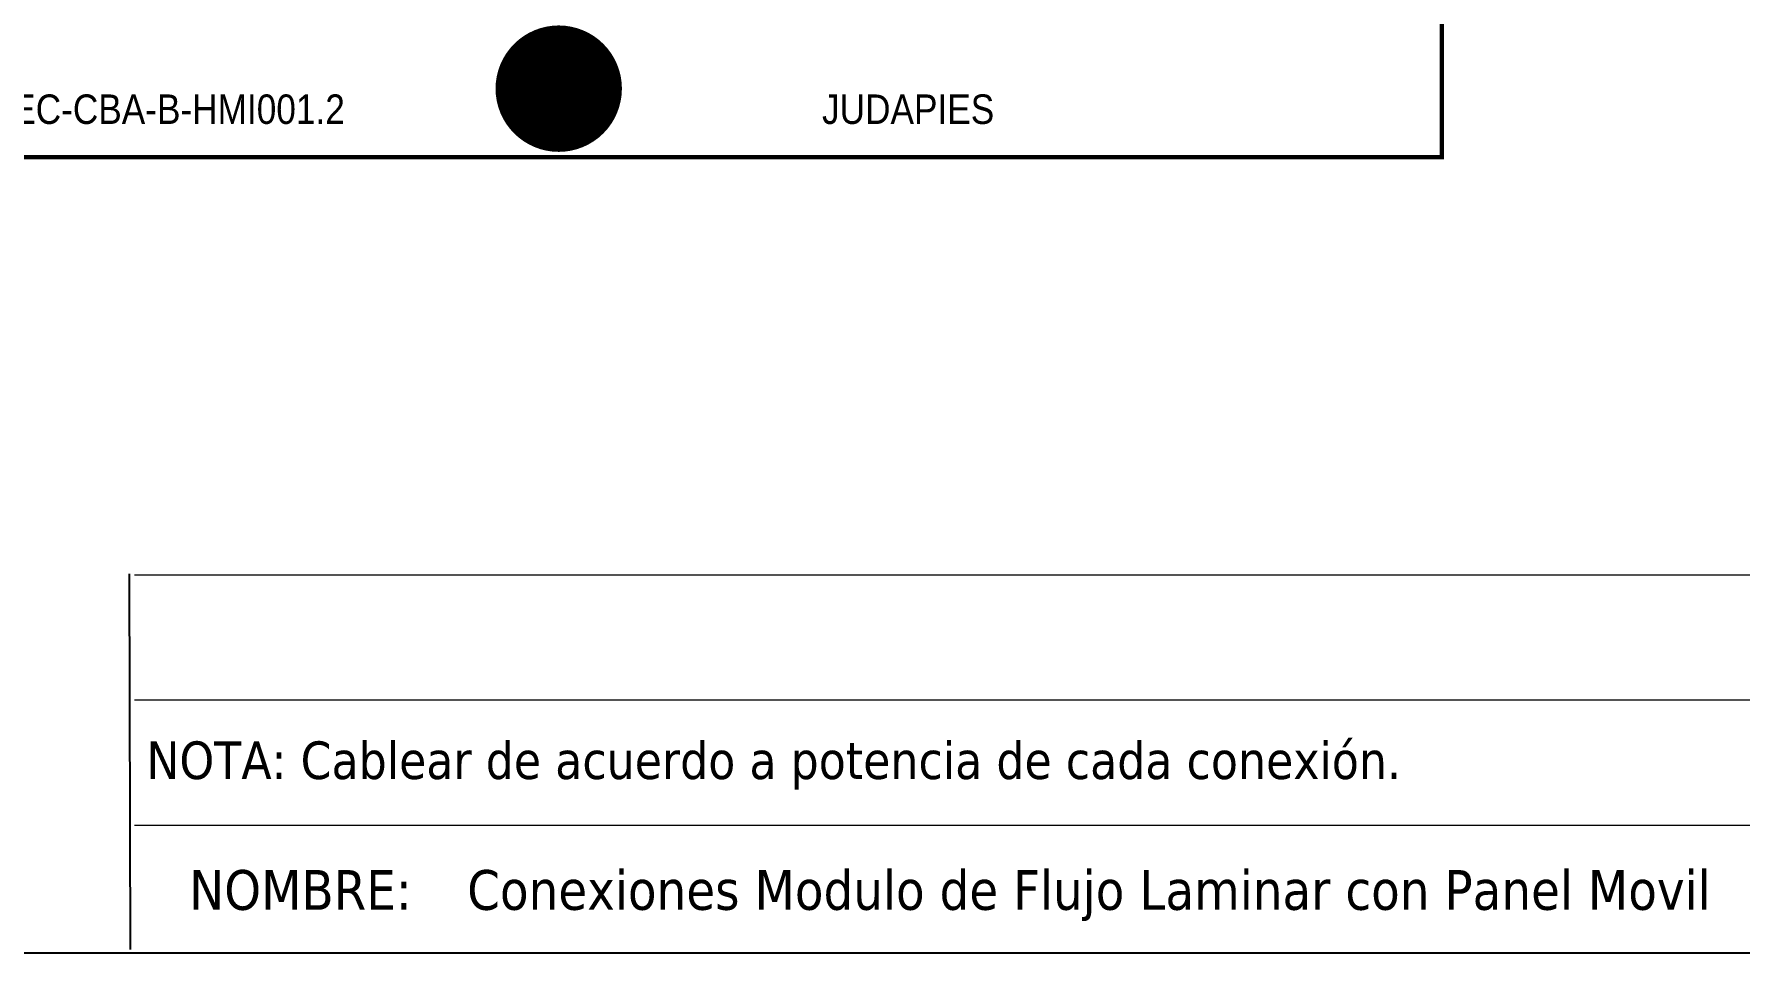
# Model space of a CAD drawing. Header units: inches. Extents: x 15 to 148, y 10 to 111.
# Drawn here: x 136.51 to 142.17, y 94.57 to 97.62 of the extents above; entities that cross this region are included whole.
import ezdxf

# ---------------------------------------------------------------- set-up
doc = ezdxf.new("R2010")
doc.units = ezdxf.units.IN
doc.header["$MEASUREMENT"] = 0
doc.linetypes.add('CENTERX2', pattern=[20.32, 12.7, -2.54, 2.54, -2.54])
doc.layers.add('BLK_12AWG', color=7, linetype='Continuous')
doc.layers.add('DESC', color=250, linetype='Continuous')
doc.styles.add('SLDTEXTSTYLE0', font='tahoma.ttf')

# ---------------------------------------------------------------- blocks, each defined once
blk = doc.blocks.new('EPAD')
at = {"const_width": 0.5}
blk.add_lwpolyline([(-0.25, 0, 1), (0.25, 0, 1)], format="xyb", close=True, dxfattribs=at)
blk = doc.blocks.new('CBA2Board')
at = {"const_width": 0.008}
blk.add_lwpolyline([(154.6751, 100.9212), (162.5311, 100.9212), (162.5311, 105.055), (154.6751, 105.055), (154.6751, 100.9212)], dxfattribs=at)
blk.add_lwpolyline([(154.6751, 100.9212), (162.5311, 100.9212), (162.5311, 105.055), (154.6751, 105.055), (154.6751, 100.9212)], dxfattribs=at)
blk.add_lwpolyline([(154.6751, 100.9212), (162.5311, 100.9212), (162.5311, 105.055), (154.6751, 105.055), (154.6751, 100.9212)], dxfattribs=at)
at = {"xscale": 0.24, "yscale": 0.24}
blk.add_blockref('EPAD', (160.8543, 101.0511), dxfattribs=at)
at = {"width": 0.892857}
for s, p in [('DIELEC-CBA-B-HMI001.2', (159.6679, 100.9841)), ('DIELEC-CBA-B-HMI001.2', (159.6679, 100.9841)), ('DIELEC-CBA-B-HMI001.2', (159.6679, 100.9841)), ('JUDAPIES', (161.3543, 100.9841)), ('JUDAPIES', (161.3543, 100.9841)), ('JUDAPIES', (161.3543, 100.9841))]:
    blk.add_text(s, height=0.056, dxfattribs=at).set_placement(p)

msp = doc.modelspace()

# ---------------------------------------------------------------- linework, layer by layer
at = {"color": 7, "linetype": 'Continuous', "lineweight": 0}
for p, q in [((145.147, 95.8263), (136.8465, 95.8263)), ((143.0721, 95.4113), (136.8465, 95.4113)), ((147.637, 94.9963), (136.8465, 94.9963))]:
    msp.add_line(p, q, dxfattribs=at)
at = {"color": 7, "linetype": 'Continuous'}
msp.add_line((126.9102, 94.5738), (147.6602, 94.5738), dxfattribs=at)
at = {"color": 7, "linetype": 'CENTERX2', "lineweight": 0}
msp.add_line((136.8435, 94.5755), (147.637, 94.5755), dxfattribs=at)
at = {"layer": 'DESC'}
msp.add_line((136.834, 94.5854), (136.83, 95.8311), dxfattribs=at)

# ---------------------------------------------------------------- block references
at = {"layer": 'BLK_12AWG', "xscale": 1.74680064, "yscale": 1.74680064, "zscale": 1.74680064}
msp.add_blockref('CBA2Board', (-142.7262, -79.0769), dxfattribs=at)

# ---------------------------------------------------------------- texts
at = {"color": 7, "linetype": 'Continuous', "lineweight": 0, "attachment_point": 1, "style": 'SLDTEXTSTYLE0'}
for s, insert, char_height in [('NOTA: Cablear de acuerdo a potencia de cada conexión.', (136.8862, 95.2748), 0.1245), ('\\pi-0.39529,l0.52705,t1.0541;NOMBRE:^IConexiones Modulo de Flujo Laminar con Panel Movil', (136.8966, 94.8484), 0.131763)]:
    msp.add_mtext(s, dxfattribs=dict(at, insert=insert, char_height=char_height))

doc.saveas('drawing.dxf')
